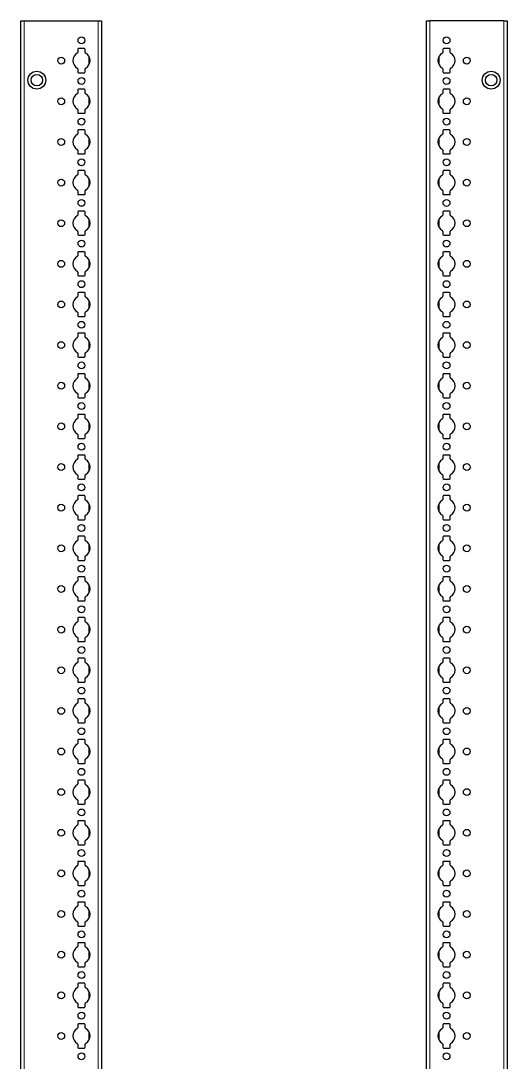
# Model space of a CAD drawing. Header units: millimetres. Extents: x -199 to 2637, y -2047 to 1507.
# Drawn here: x 2338 to 2637, y -193 to 447 of the extents above; entities that cross this region are included whole.
import ezdxf

# ---------------------------------------------------------------- set-up
doc = ezdxf.new("R2010")
doc.units = ezdxf.units.MM

msp = doc.modelspace()

# ---------------------------------------------------------------- linework, layer by layer
at = {"color": 7, "linetype": 'Continuous', "lineweight": 25}
for p, q in [((2337.65, -851.79), (2337.65, 447.21)), ((2337.65, 447.21), (2339.65, 447.21)), ((2339.65, 447.21), (2385.35, 447.21)), ((2385.35, 447.21), (2387.35, 447.21)), ((2387.35, 447.21), (2387.35, -851.79)), ((2587.35, -851.79), (2587.35, 447.21)), ((2587.35, 447.21), (2589.35, 447.21)), ((2635.05, 447.21), (2589.35, 447.21)), ((2635.05, 447.21), (2637.05, 447.21)), ((2637.05, 447.21), (2637.05, -851.79)), ((2372.7, 429.61), (2372.7, 427.73)), ((2376.8, 430.11), (2373.2, 430.11)), ((2377.3, 427.73), (2377.3, 429.61)), ((2597.4, 429.61), (2597.4, 427.73)), ((2601.5, 430.11), (2597.9, 430.11)), ((2602, 427.73), (2602, 429.61)), ((2372.7, 417.68), (2372.7, 415.81)), ((2377.3, 415.81), (2377.3, 417.68)), ((2597.4, 417.68), (2597.4, 415.81)), ((2602, 415.81), (2602, 417.68)), ((2373.2, 415.31), (2376.8, 415.31)), ((2597.9, 415.31), (2601.5, 415.31)), ((2372.7, 404.61), (2372.7, 402.73)), ((2376.8, 405.11), (2373.2, 405.11)), ((2377.3, 402.73), (2377.3, 404.61)), ((2597.4, 404.61), (2597.4, 402.73)), ((2601.5, 405.11), (2597.9, 405.11)), ((2602, 402.73), (2602, 404.61)), ((2372.7, 392.68), (2372.7, 390.81)), ((2377.3, 390.81), (2377.3, 392.68)), ((2597.4, 392.68), (2597.4, 390.81)), ((2602, 390.81), (2602, 392.68)), ((2373.2, 390.31), (2376.8, 390.31)), ((2597.9, 390.31), (2601.5, 390.31)), ((2372.7, 379.61), (2372.7, 377.73)), ((2376.8, 380.11), (2373.2, 380.11)), ((2377.3, 377.73), (2377.3, 379.61)), ((2597.4, 379.61), (2597.4, 377.73)), ((2601.5, 380.11), (2597.9, 380.11)), ((2602, 377.73), (2602, 379.61)), ((2372.7, 367.68), (2372.7, 365.81)), ((2373.2, 365.31), (2376.8, 365.31)), ((2377.3, 365.81), (2377.3, 367.68)), ((2597.4, 367.68), (2597.4, 365.81)), ((2597.9, 365.31), (2601.5, 365.31)), ((2602, 365.81), (2602, 367.68)), ((2372.7, 354.61), (2372.7, 352.73)), ((2376.8, 355.11), (2373.2, 355.11)), ((2377.3, 352.73), (2377.3, 354.61)), ((2597.4, 354.61), (2597.4, 352.73)), ((2601.5, 355.11), (2597.9, 355.11)), ((2602, 352.73), (2602, 354.61)), ((2372.7, 342.68), (2372.7, 340.81)), ((2373.2, 340.31), (2376.8, 340.31)), ((2377.3, 340.81), (2377.3, 342.68)), ((2597.4, 342.68), (2597.4, 340.81)), ((2597.9, 340.31), (2601.5, 340.31)), ((2602, 340.81), (2602, 342.68)), ((2372.7, 329.61), (2372.7, 327.73)), ((2376.8, 330.11), (2373.2, 330.11)), ((2377.3, 327.73), (2377.3, 329.61)), ((2597.4, 329.61), (2597.4, 327.73)), ((2601.5, 330.11), (2597.9, 330.11)), ((2602, 327.73), (2602, 329.61)), ((2372.7, 317.68), (2372.7, 315.81)), ((2373.2, 315.31), (2376.8, 315.31)), ((2377.3, 315.81), (2377.3, 317.68)), ((2597.4, 317.68), (2597.4, 315.81)), ((2597.9, 315.31), (2601.5, 315.31)), ((2602, 315.81), (2602, 317.68)), ((2372.7, 304.61), (2372.7, 302.73)), ((2376.8, 305.11), (2373.2, 305.11)), ((2377.3, 302.73), (2377.3, 304.61)), ((2597.4, 304.61), (2597.4, 302.73)), ((2601.5, 305.11), (2597.9, 305.11)), ((2602, 302.73), (2602, 304.61)), ((2372.7, 292.68), (2372.7, 290.81)), ((2373.2, 290.31), (2376.8, 290.31)), ((2377.3, 290.81), (2377.3, 292.68)), ((2597.4, 292.68), (2597.4, 290.81)), ((2597.9, 290.31), (2601.5, 290.31)), ((2602, 290.81), (2602, 292.68)), ((2372.7, 279.61), (2372.7, 277.73)), ((2376.8, 280.11), (2373.2, 280.11)), ((2377.3, 277.73), (2377.3, 279.61)), ((2597.4, 279.61), (2597.4, 277.73)), ((2601.5, 280.11), (2597.9, 280.11)), ((2602, 277.73), (2602, 279.61)), ((2372.7, 267.68), (2372.7, 265.81)), ((2373.2, 265.31), (2376.8, 265.31)), ((2377.3, 265.81), (2377.3, 267.68)), ((2597.4, 267.68), (2597.4, 265.81)), ((2597.9, 265.31), (2601.5, 265.31)), ((2602, 265.81), (2602, 267.68)), ((2372.7, 254.61), (2372.7, 252.73)), ((2376.8, 255.11), (2373.2, 255.11)), ((2377.3, 252.73), (2377.3, 254.61)), ((2597.4, 254.61), (2597.4, 252.73)), ((2601.5, 255.11), (2597.9, 255.11)), ((2602, 252.73), (2602, 254.61)), ((2372.7, 242.68), (2372.7, 240.81)), ((2373.2, 240.31), (2376.8, 240.31)), ((2377.3, 240.81), (2377.3, 242.68)), ((2597.4, 242.68), (2597.4, 240.81)), ((2597.9, 240.31), (2601.5, 240.31)), ((2602, 240.81), (2602, 242.68)), ((2372.7, 229.61), (2372.7, 227.73)), ((2376.8, 230.11), (2373.2, 230.11)), ((2377.3, 227.73), (2377.3, 229.61)), ((2597.4, 229.61), (2597.4, 227.73)), ((2601.5, 230.11), (2597.9, 230.11)), ((2602, 227.73), (2602, 229.61)), ((2372.7, 217.68), (2372.7, 215.81)), ((2373.2, 215.31), (2376.8, 215.31)), ((2377.3, 215.81), (2377.3, 217.68)), ((2597.4, 217.68), (2597.4, 215.81)), ((2597.9, 215.31), (2601.5, 215.31)), ((2602, 215.81), (2602, 217.68)), ((2376.8, 205.11), (2373.2, 205.11)), ((2601.5, 205.11), (2597.9, 205.11)), ((2372.7, 204.61), (2372.7, 202.73)), ((2377.3, 202.73), (2377.3, 204.61)), ((2597.4, 204.61), (2597.4, 202.73)), ((2602, 202.73), (2602, 204.61)), ((2372.7, 192.68), (2372.7, 190.81)), ((2377.3, 190.81), (2377.3, 192.68)), ((2597.4, 192.68), (2597.4, 190.81)), ((2602, 190.81), (2602, 192.68)), ((2373.2, 190.31), (2376.8, 190.31)), ((2597.9, 190.31), (2601.5, 190.31)), ((2372.7, 179.61), (2372.7, 177.73)), ((2376.8, 180.11), (2373.2, 180.11)), ((2377.3, 177.73), (2377.3, 179.61)), ((2597.4, 179.61), (2597.4, 177.73)), ((2601.5, 180.11), (2597.9, 180.11)), ((2602, 177.73), (2602, 179.61)), ((2372.7, 167.68), (2372.7, 165.81)), ((2377.3, 165.81), (2377.3, 167.68)), ((2597.4, 167.68), (2597.4, 165.81)), ((2602, 165.81), (2602, 167.68)), ((2373.2, 165.31), (2376.8, 165.31)), ((2597.9, 165.31), (2601.5, 165.31)), ((2372.7, 154.61), (2372.7, 152.73)), ((2376.8, 155.11), (2373.2, 155.11)), ((2377.3, 152.73), (2377.3, 154.61)), ((2597.4, 154.61), (2597.4, 152.73)), ((2601.5, 155.11), (2597.9, 155.11)), ((2602, 152.73), (2602, 154.61)), ((2372.7, 142.68), (2372.7, 140.81)), ((2377.3, 140.81), (2377.3, 142.68)), ((2597.4, 142.68), (2597.4, 140.81)), ((2602, 140.81), (2602, 142.68)), ((2373.2, 140.31), (2376.8, 140.31)), ((2597.9, 140.31), (2601.5, 140.31)), ((2372.7, 129.61), (2372.7, 127.73)), ((2376.8, 130.11), (2373.2, 130.11)), ((2377.3, 127.73), (2377.3, 129.61)), ((2597.4, 129.61), (2597.4, 127.73)), ((2601.5, 130.11), (2597.9, 130.11)), ((2602, 127.73), (2602, 129.61)), ((2372.7, 117.68), (2372.7, 115.81)), ((2377.3, 115.81), (2377.3, 117.68)), ((2597.4, 117.68), (2597.4, 115.81)), ((2602, 115.81), (2602, 117.68)), ((2373.2, 115.31), (2376.8, 115.31)), ((2597.9, 115.31), (2601.5, 115.31)), ((2372.7, 104.61), (2372.7, 102.73)), ((2376.8, 105.11), (2373.2, 105.11)), ((2377.3, 102.73), (2377.3, 104.61)), ((2597.4, 104.61), (2597.4, 102.73)), ((2601.5, 105.11), (2597.9, 105.11)), ((2602, 102.73), (2602, 104.61)), ((2372.7, 92.68), (2372.7, 90.81)), ((2373.2, 90.31), (2376.8, 90.31)), ((2377.3, 90.81), (2377.3, 92.68)), ((2597.4, 92.68), (2597.4, 90.81)), ((2597.9, 90.31), (2601.5, 90.31)), ((2602, 90.81), (2602, 92.68)), ((2372.7, 79.61), (2372.7, 77.73)), ((2376.8, 80.11), (2373.2, 80.11)), ((2377.3, 77.73), (2377.3, 79.61)), ((2597.4, 79.61), (2597.4, 77.73)), ((2601.5, 80.11), (2597.9, 80.11)), ((2602, 77.73), (2602, 79.61)), ((2372.7, 67.68), (2372.7, 65.81)), ((2373.2, 65.31), (2376.8, 65.31)), ((2377.3, 65.81), (2377.3, 67.68)), ((2597.4, 67.68), (2597.4, 65.81)), ((2597.9, 65.31), (2601.5, 65.31)), ((2602, 65.81), (2602, 67.68)), ((2372.7, 54.61), (2372.7, 52.73)), ((2376.8, 55.11), (2373.2, 55.11)), ((2377.3, 52.73), (2377.3, 54.61)), ((2597.4, 54.61), (2597.4, 52.73)), ((2601.5, 55.11), (2597.9, 55.11)), ((2602, 52.73), (2602, 54.61)), ((2372.7, 42.68), (2372.7, 40.81)), ((2373.2, 40.31), (2376.8, 40.31)), ((2377.3, 40.81), (2377.3, 42.68)), ((2597.4, 42.68), (2597.4, 40.81)), ((2597.9, 40.31), (2601.5, 40.31)), ((2602, 40.81), (2602, 42.68)), ((2372.7, 29.61), (2372.7, 27.73)), ((2376.8, 30.11), (2373.2, 30.11)), ((2377.3, 27.73), (2377.3, 29.61)), ((2597.4, 29.61), (2597.4, 27.73)), ((2601.5, 30.11), (2597.9, 30.11)), ((2602, 27.73), (2602, 29.61)), ((2372.7, 17.68), (2372.7, 15.81)), ((2373.2, 15.31), (2376.8, 15.31)), ((2377.3, 15.81), (2377.3, 17.68)), ((2597.4, 17.68), (2597.4, 15.81)), ((2597.9, 15.31), (2601.5, 15.31)), ((2602, 15.81), (2602, 17.68)), ((2372.7, 4.61), (2372.7, 2.73)), ((2376.8, 5.11), (2373.2, 5.11)), ((2377.3, 2.73), (2377.3, 4.61)), ((2597.4, 4.61), (2597.4, 2.73)), ((2601.5, 5.11), (2597.9, 5.11)), ((2602, 2.73), (2602, 4.61)), ((2372.7, -7.32), (2372.7, -9.19)), ((2373.2, -9.69), (2376.8, -9.69)), ((2377.3, -9.19), (2377.3, -7.32)), ((2597.4, -7.32), (2597.4, -9.19)), ((2597.9, -9.69), (2601.5, -9.69)), ((2602, -9.19), (2602, -7.32)), ((2372.7, -20.39), (2372.7, -22.27)), ((2376.8, -19.89), (2373.2, -19.89)), ((2377.3, -22.27), (2377.3, -20.39)), ((2597.4, -20.39), (2597.4, -22.27)), ((2601.5, -19.89), (2597.9, -19.89)), ((2602, -22.27), (2602, -20.39)), ((2372.7, -32.32), (2372.7, -34.19)), ((2373.2, -34.69), (2376.8, -34.69)), ((2377.3, -34.19), (2377.3, -32.32)), ((2597.4, -32.32), (2597.4, -34.19)), ((2597.9, -34.69), (2601.5, -34.69)), ((2602, -34.19), (2602, -32.32)), ((2372.7, -45.39), (2372.7, -47.27)), ((2376.8, -44.89), (2373.2, -44.89)), ((2377.3, -47.27), (2377.3, -45.39)), ((2597.4, -45.39), (2597.4, -47.27)), ((2601.5, -44.89), (2597.9, -44.89)), ((2602, -47.27), (2602, -45.39)), ((2372.7, -57.32), (2372.7, -59.19)), ((2377.3, -59.19), (2377.3, -57.32)), ((2597.4, -57.32), (2597.4, -59.19)), ((2602, -59.19), (2602, -57.32)), ((2373.2, -59.69), (2376.8, -59.69)), ((2597.9, -59.69), (2601.5, -59.69)), ((2372.7, -70.39), (2372.7, -72.27)), ((2376.8, -69.89), (2373.2, -69.89)), ((2377.3, -72.27), (2377.3, -70.39)), ((2597.4, -70.39), (2597.4, -72.27)), ((2601.5, -69.89), (2597.9, -69.89)), ((2602, -72.27), (2602, -70.39)), ((2372.7, -82.32), (2372.7, -84.19)), ((2377.3, -84.19), (2377.3, -82.32)), ((2597.4, -82.32), (2597.4, -84.19)), ((2602, -84.19), (2602, -82.32)), ((2373.2, -84.69), (2376.8, -84.69)), ((2597.9, -84.69), (2601.5, -84.69)), ((2372.7, -95.39), (2372.7, -97.27)), ((2376.8, -94.89), (2373.2, -94.89)), ((2377.3, -97.27), (2377.3, -95.39)), ((2597.4, -95.39), (2597.4, -97.27)), ((2601.5, -94.89), (2597.9, -94.89)), ((2602, -97.27), (2602, -95.39)), ((2372.7, -107.32), (2372.7, -109.19)), ((2377.3, -109.19), (2377.3, -107.32)), ((2597.4, -107.32), (2597.4, -109.19)), ((2602, -109.19), (2602, -107.32)), ((2373.2, -109.69), (2376.8, -109.69)), ((2597.9, -109.69), (2601.5, -109.69)), ((2372.7, -120.39), (2372.7, -122.27)), ((2376.8, -119.89), (2373.2, -119.89)), ((2377.3, -122.27), (2377.3, -120.39)), ((2597.4, -120.39), (2597.4, -122.27)), ((2601.5, -119.89), (2597.9, -119.89)), ((2602, -122.27), (2602, -120.39)), ((2372.7, -132.32), (2372.7, -134.19)), ((2377.3, -134.19), (2377.3, -132.32)), ((2597.4, -132.32), (2597.4, -134.19)), ((2602, -134.19), (2602, -132.32)), ((2373.2, -134.69), (2376.8, -134.69)), ((2597.9, -134.69), (2601.5, -134.69)), ((2372.7, -145.39), (2372.7, -147.27)), ((2376.8, -144.89), (2373.2, -144.89)), ((2377.3, -147.27), (2377.3, -145.39)), ((2597.4, -145.39), (2597.4, -147.27)), ((2601.5, -144.89), (2597.9, -144.89)), ((2602, -147.27), (2602, -145.39)), ((2372.7, -157.32), (2372.7, -159.19)), ((2373.2, -159.69), (2376.8, -159.69)), ((2377.3, -159.19), (2377.3, -157.32)), ((2597.4, -157.32), (2597.4, -159.19)), ((2597.9, -159.69), (2601.5, -159.69)), ((2602, -159.19), (2602, -157.32)), ((2372.7, -170.39), (2372.7, -172.27)), ((2376.8, -169.89), (2373.2, -169.89)), ((2377.3, -172.27), (2377.3, -170.39)), ((2597.4, -170.39), (2597.4, -172.27)), ((2601.5, -169.89), (2597.9, -169.89)), ((2602, -172.27), (2602, -170.39)), ((2372.7, -182.32), (2372.7, -184.19)), ((2373.2, -184.69), (2376.8, -184.69)), ((2377.3, -184.19), (2377.3, -182.32)), ((2597.4, -182.32), (2597.4, -184.19)), ((2597.9, -184.69), (2601.5, -184.69)), ((2602, -184.19), (2602, -182.32))]:
    msp.add_line(p, q, dxfattribs=at)
at = {"color": 8, "linetype": 'Continuous', "lineweight": 18}
for p, q in [((2339.65, 447.21), (2339.65, -851.79)), ((2385.35, -851.79), (2385.35, 447.21)), ((2589.35, 447.21), (2589.35, -851.79)), ((2635.05, -851.79), (2635.05, 447.21)), ((2379.5, 420), (2379.5, 425.41)), ((2595.2, 425.41), (2595.2, 420)), ((2379.5, 395), (2379.5, 400.41)), ((2595.2, 400.41), (2595.2, 395)), ((2379.5, 370), (2379.5, 375.41)), ((2595.2, 375.41), (2595.2, 370)), ((2379.5, 345), (2379.5, 350.41)), ((2595.2, 350.41), (2595.2, 345)), ((2379.5, 320), (2379.5, 325.41)), ((2595.2, 325.41), (2595.2, 320)), ((2379.5, 295), (2379.5, 300.41)), ((2595.2, 300.41), (2595.2, 295)), ((2379.5, 270), (2379.5, 275.41)), ((2595.2, 275.41), (2595.2, 270)), ((2379.5, 245), (2379.5, 250.41)), ((2595.2, 250.41), (2595.2, 245)), ((2379.5, 220), (2379.5, 225.41)), ((2595.2, 225.41), (2595.2, 220)), ((2379.5, 195), (2379.5, 200.41)), ((2595.2, 200.41), (2595.2, 195)), ((2379.5, 170), (2379.5, 175.41)), ((2595.2, 175.41), (2595.2, 170)), ((2379.5, 145), (2379.5, 150.41)), ((2595.2, 150.41), (2595.2, 145)), ((2379.5, 120), (2379.5, 125.41)), ((2595.2, 125.41), (2595.2, 120)), ((2379.5, 95), (2379.5, 100.41)), ((2595.2, 100.41), (2595.2, 95)), ((2379.5, 70), (2379.5, 75.41)), ((2595.2, 75.41), (2595.2, 70)), ((2379.5, 45), (2379.5, 50.41)), ((2595.2, 50.41), (2595.2, 45)), ((2379.5, 20), (2379.5, 25.41)), ((2595.2, 25.41), (2595.2, 20)), ((2379.5, -5), (2379.5, 0.41)), ((2595.2, 0.41), (2595.2, -5)), ((2379.5, -30), (2379.5, -24.59)), ((2595.2, -24.59), (2595.2, -30)), ((2379.5, -55), (2379.5, -49.59)), ((2595.2, -49.59), (2595.2, -55)), ((2379.5, -80), (2379.5, -74.59)), ((2595.2, -74.59), (2595.2, -80)), ((2379.5, -105), (2379.5, -99.59)), ((2595.2, -99.59), (2595.2, -105)), ((2379.5, -130), (2379.5, -124.59)), ((2595.2, -124.59), (2595.2, -130)), ((2379.5, -155), (2379.5, -149.59)), ((2595.2, -149.59), (2595.2, -155)), ((2379.5, -180), (2379.5, -174.59)), ((2595.2, -174.59), (2595.2, -180))]:
    msp.add_line(p, q, dxfattribs=at)
at = {"color": 7, "linetype": 'Continuous', "lineweight": 25}
for centre, radius in [((2375, 435.21), 2.12), ((2599.7, 435.21), 2.12), ((2362.5, 422.71), 2.12), ((2612.2, 422.71), 2.12), ((2347.5, 410.71), 5.5), ((2347.5, 410.71), 3.5), ((2375, 410.21), 2.12), ((2599.7, 410.21), 2.12), ((2627.2, 410.71), 5.5), ((2627.2, 410.71), 3.5), ((2362.5, 397.71), 2.12), ((2612.2, 397.71), 2.12), ((2375, 385.21), 2.12), ((2599.7, 385.21), 2.12), ((2362.5, 372.71), 2.12), ((2612.2, 372.71), 2.12), ((2375, 360.21), 2.12), ((2599.7, 360.21), 2.12), ((2362.5, 347.71), 2.12), ((2612.2, 347.71), 2.12), ((2375, 335.21), 2.12), ((2599.7, 335.21), 2.13), ((2362.5, 322.71), 2.12), ((2612.2, 322.71), 2.12), ((2375, 310.21), 2.12), ((2599.7, 310.21), 2.12), ((2362.5, 297.71), 2.12), ((2612.2, 297.71), 2.12), ((2375, 285.21), 2.12), ((2599.7, 285.21), 2.12), ((2362.5, 272.71), 2.12), ((2612.2, 272.71), 2.12), ((2375, 260.21), 2.12), ((2599.7, 260.21), 2.13), ((2362.5, 247.71), 2.12), ((2612.2, 247.71), 2.12), ((2375, 235.21), 2.12), ((2599.7, 235.21), 2.13), ((2362.5, 222.71), 2.12), ((2612.2, 222.71), 2.12), ((2375, 210.21), 2.12), ((2599.7, 210.21), 2.13), ((2362.5, 197.71), 2.12), ((2612.2, 197.71), 2.12), ((2375, 185.21), 2.12), ((2599.7, 185.21), 2.12), ((2362.5, 172.71), 2.12), ((2612.2, 172.71), 2.12), ((2375, 160.21), 2.12), ((2599.7, 160.21), 2.12), ((2362.5, 147.71), 2.12), ((2612.2, 147.71), 2.12), ((2375, 135.21), 2.12), ((2599.7, 135.21), 2.12), ((2362.5, 122.71), 2.12), ((2612.2, 122.71), 2.12), ((2375, 110.21), 2.12), ((2599.7, 110.21), 2.12), ((2362.5, 97.71), 2.12), ((2612.2, 97.71), 2.12), ((2375, 85.21), 2.12), ((2599.7, 85.21), 2.12), ((2362.5, 72.71), 2.12), ((2612.2, 72.71), 2.12), ((2375, 60.21), 2.12), ((2599.7, 60.21), 2.12), ((2362.5, 47.71), 2.12), ((2612.2, 47.71), 2.12), ((2375, 35.21), 2.12), ((2599.7, 35.21), 2.12), ((2362.5, 22.71), 2.12), ((2612.2, 22.71), 2.12), ((2375, 10.21), 2.12), ((2599.7, 10.21), 2.12), ((2362.5, -2.29), 2.12), ((2612.2, -2.29), 2.12), ((2375, -14.79), 2.12), ((2599.7, -14.79), 2.12), ((2362.5, -27.29), 2.12), ((2612.2, -27.29), 2.12), ((2375, -39.79), 2.12), ((2599.7, -39.79), 2.12), ((2362.5, -52.29), 2.12), ((2612.2, -52.29), 2.12), ((2375, -64.79), 2.12), ((2599.7, -64.79), 2.12), ((2362.5, -77.29), 2.12), ((2612.2, -77.29), 2.12), ((2375, -89.79), 2.12), ((2599.7, -89.79), 2.12), ((2362.5, -102.29), 2.12), ((2612.2, -102.29), 2.12), ((2375, -114.79), 2.12), ((2599.7, -114.79), 2.12), ((2362.5, -127.29), 2.12), ((2612.2, -127.29), 2.12), ((2375, -139.79), 2.12), ((2599.7, -139.79), 2.12), ((2362.5, -152.29), 2.12), ((2612.2, -152.29), 2.12), ((2375, -164.79), 2.12), ((2599.7, -164.79), 2.12), ((2362.5, -177.29), 2.12), ((2612.2, -177.29), 2.12), ((2375, -189.79), 2.12), ((2599.7, -189.79), 2.12)]:
    msp.add_circle(centre, radius, dxfattribs=at)
for centre, radius, start, end in [((2373.2, 429.61), 0.5, 90, 180), ((2376.8, 429.61), 0.5, 0, 90), ((2597.9, 429.61), 0.5, 90, 180), ((2601.5, 429.61), 0.5, 360, 90), ((2375, 422.71), 5.25, 119.14074, 240.85926), ((2372.2, 427.73), 0.5, 299.14074, 0), ((2377.8, 427.73), 0.5, 180, 240.85926), ((2375, 422.71), 5.25, 299.14074, 60.85926), ((2599.7, 422.71), 5.25, 119.14074, 240.85926), ((2596.9, 427.73), 0.5, 299.14074, 0), ((2602.5, 427.73), 0.5, 180, 240.85926), ((2599.7, 422.71), 5.25, 299.14074, 60.85926), ((2372.2, 417.68), 0.5, 0, 60.85926), ((2377.8, 417.68), 0.5, 119.14074, 180), ((2596.9, 417.68), 0.5, 0, 60.85926), ((2602.5, 417.68), 0.5, 119.14074, 180), ((2373.2, 415.81), 0.5, 180, 270), ((2376.8, 415.81), 0.5, 270, 0), ((2597.9, 415.81), 0.5, 180, 270), ((2601.5, 415.81), 0.5, 270, 0), ((2373.2, 404.61), 0.5, 90, 180), ((2376.8, 404.61), 0.5, 0, 90), ((2597.9, 404.61), 0.5, 90, 180), ((2601.5, 404.61), 0.5, 0, 90), ((2375, 397.71), 5.25, 119.14074, 240.85926), ((2372.2, 402.73), 0.5, 299.14074, 0), ((2377.8, 402.73), 0.5, 180, 240.85926), ((2375, 397.71), 5.25, 299.14074, 60.85926), ((2599.7, 397.71), 5.25, 119.14074, 240.85926), ((2596.9, 402.73), 0.5, 299.14074, 0), ((2602.5, 402.73), 0.5, 180, 240.85926), ((2599.7, 397.71), 5.25, 299.14074, 60.85926), ((2372.2, 392.68), 0.5, 0, 60.85926), ((2373.2, 390.81), 0.5, 180, 270), ((2376.8, 390.81), 0.5, 270, 0), ((2377.8, 392.68), 0.5, 119.14074, 180), ((2596.9, 392.68), 0.5, 0, 60.85926), ((2597.9, 390.81), 0.5, 180, 270), ((2601.5, 390.81), 0.5, 270, 0), ((2602.5, 392.68), 0.5, 119.14074, 180), ((2373.2, 379.61), 0.5, 90, 180), ((2376.8, 379.61), 0.5, 0, 90), ((2597.9, 379.61), 0.5, 90, 180), ((2601.5, 379.61), 0.5, 0, 90), ((2375, 372.71), 5.25, 119.14074, 240.85926), ((2372.2, 377.73), 0.5, 299.14074, 0), ((2377.8, 377.73), 0.5, 180, 240.85926), ((2375, 372.71), 5.25, 299.14074, 60.85926), ((2599.7, 372.71), 5.25, 119.14074, 240.85926), ((2596.9, 377.73), 0.5, 299.14074, 0), ((2602.5, 377.73), 0.5, 180, 240.85926), ((2599.7, 372.71), 5.25, 299.14074, 60.85926), ((2372.2, 367.68), 0.5, 0, 60.85926), ((2373.2, 365.81), 0.5, 180, 270), ((2376.8, 365.81), 0.5, 270, 0), ((2377.8, 367.68), 0.5, 119.14074, 180), ((2596.9, 367.68), 0.5, 0, 60.85926), ((2597.9, 365.81), 0.5, 180, 270), ((2601.5, 365.81), 0.5, 270, 0), ((2602.5, 367.68), 0.5, 119.14074, 180), ((2372.2, 352.73), 0.5, 299.14074, 0), ((2373.2, 354.61), 0.5, 90, 180), ((2376.8, 354.61), 0.5, 0, 90), ((2377.8, 352.73), 0.5, 180, 240.85926), ((2596.9, 352.73), 0.5, 299.14074, 0), ((2597.9, 354.61), 0.5, 90, 180), ((2601.5, 354.61), 0.5, 0, 90), ((2602.5, 352.73), 0.5, 180, 240.85926), ((2375, 347.71), 5.25, 119.14074, 240.85926), ((2375, 347.71), 5.25, 299.14074, 60.85926), ((2599.7, 347.71), 5.25, 119.14074, 240.85926), ((2599.7, 347.71), 5.25, 299.14074, 60.85926), ((2372.2, 342.68), 0.5, 0, 60.85926), ((2373.2, 340.81), 0.5, 180, 270), ((2376.8, 340.81), 0.5, 270, 0), ((2377.8, 342.68), 0.5, 119.14074, 180), ((2596.9, 342.68), 0.5, 0, 60.85926), ((2597.9, 340.81), 0.5, 180, 270), ((2601.5, 340.81), 0.5, 270, 0), ((2602.5, 342.68), 0.5, 119.14074, 180), ((2375, 322.71), 5.25, 119.14074, 240.85926), ((2372.2, 327.73), 0.5, 299.14074, 0), ((2373.2, 329.61), 0.5, 90, 180), ((2376.8, 329.61), 0.5, 0, 90), ((2377.8, 327.73), 0.5, 180, 240.85926), ((2375, 322.71), 5.25, 299.14074, 60.85926), ((2599.7, 322.71), 5.25, 119.14074, 240.85926), ((2596.9, 327.73), 0.5, 299.14074, 0), ((2597.9, 329.61), 0.5, 90, 180), ((2601.5, 329.61), 0.5, 0, 90), ((2602.5, 327.73), 0.5, 180, 240.85926), ((2599.7, 322.71), 5.25, 299.14074, 60.85926), ((2372.2, 317.68), 0.5, 0, 60.85926), ((2373.2, 315.81), 0.5, 180, 270), ((2376.8, 315.81), 0.5, 270, 0), ((2377.8, 317.68), 0.5, 119.14074, 180), ((2596.9, 317.68), 0.5, 0, 60.85926), ((2597.9, 315.81), 0.5, 180, 270), ((2601.5, 315.81), 0.5, 270, 0), ((2602.5, 317.68), 0.5, 119.14074, 180), ((2375, 297.71), 5.25, 119.14074, 240.85926), ((2372.2, 302.73), 0.5, 299.14074, 0), ((2373.2, 304.61), 0.5, 90, 180), ((2376.8, 304.61), 0.5, 0, 90), ((2377.8, 302.73), 0.5, 180, 240.85926), ((2375, 297.71), 5.25, 299.14074, 60.85926), ((2599.7, 297.71), 5.25, 119.14074, 240.85926), ((2596.9, 302.73), 0.5, 299.14074, 0), ((2597.9, 304.61), 0.5, 90, 180), ((2601.5, 304.61), 0.5, 0, 90), ((2602.5, 302.73), 0.5, 180, 240.85926), ((2599.7, 297.71), 5.25, 299.14074, 60.85926), ((2372.2, 292.68), 0.5, 0, 60.85926), ((2373.2, 290.81), 0.5, 180, 270), ((2376.8, 290.81), 0.5, 270, 0), ((2377.8, 292.68), 0.5, 119.14074, 180), ((2596.9, 292.68), 0.5, 0, 60.85926), ((2597.9, 290.81), 0.5, 180, 270), ((2601.5, 290.81), 0.5, 270, 0), ((2602.5, 292.68), 0.5, 119.14074, 180), ((2375, 272.71), 5.25, 119.14074, 240.85926), ((2372.2, 277.73), 0.5, 299.14074, 0), ((2373.2, 279.61), 0.5, 90, 180), ((2376.8, 279.61), 0.5, 0, 90), ((2377.8, 277.73), 0.5, 180, 240.85926), ((2375, 272.71), 5.25, 299.14074, 60.85926), ((2599.7, 272.71), 5.25, 119.14074, 240.85926), ((2596.9, 277.73), 0.5, 299.14074, 0), ((2597.9, 279.61), 0.5, 90, 180), ((2601.5, 279.61), 0.5, 0, 90), ((2602.5, 277.73), 0.5, 180, 240.85926), ((2599.7, 272.71), 5.25, 299.14074, 60.85926), ((2372.2, 267.68), 0.5, 0, 60.85926), ((2373.2, 265.81), 0.5, 180, 270), ((2376.8, 265.81), 0.5, 270, 0), ((2377.8, 267.68), 0.5, 119.14074, 180), ((2596.9, 267.68), 0.5, 0, 60.85926), ((2597.9, 265.81), 0.5, 180, 270), ((2601.5, 265.81), 0.5, 270, 0), ((2602.5, 267.68), 0.5, 119.14074, 180), ((2375, 247.71), 5.25, 119.14074, 240.85926), ((2372.2, 252.73), 0.5, 299.14074, 0), ((2373.2, 254.61), 0.5, 90, 180), ((2376.8, 254.61), 0.5, 0, 90), ((2377.8, 252.73), 0.5, 180, 240.85926), ((2375, 247.71), 5.25, 299.14074, 60.85926), ((2599.7, 247.71), 5.25, 119.14074, 240.85926), ((2596.9, 252.73), 0.5, 299.14074, 0), ((2597.9, 254.61), 0.5, 90, 180), ((2601.5, 254.61), 0.5, 0, 90), ((2602.5, 252.73), 0.5, 180, 240.85926), ((2599.7, 247.71), 5.25, 299.14074, 60.85926), ((2372.2, 242.68), 0.5, 0, 60.85926), ((2373.2, 240.81), 0.5, 180, 270), ((2376.8, 240.81), 0.5, 270, 0), ((2377.8, 242.68), 0.5, 119.14074, 180), ((2596.9, 242.68), 0.5, 0, 60.85926), ((2597.9, 240.81), 0.5, 180, 270), ((2601.5, 240.81), 0.5, 270, 0), ((2602.5, 242.68), 0.5, 119.14074, 180), ((2375, 222.71), 5.25, 119.14074, 240.85926), ((2372.2, 227.73), 0.5, 299.14074, 0), ((2373.2, 229.61), 0.5, 90, 180), ((2376.8, 229.61), 0.5, 0, 90), ((2377.8, 227.73), 0.5, 180, 240.85926), ((2375, 222.71), 5.25, 299.14074, 60.85926), ((2599.7, 222.71), 5.25, 119.14074, 240.85926), ((2596.9, 227.73), 0.5, 299.14074, 0), ((2597.9, 229.61), 0.5, 90, 180), ((2601.5, 229.61), 0.5, 0, 90), ((2602.5, 227.73), 0.5, 180, 240.85926), ((2599.7, 222.71), 5.25, 299.14074, 60.85926), ((2372.2, 217.68), 0.5, 0, 60.85926), ((2377.8, 217.68), 0.5, 119.14074, 180), ((2596.9, 217.68), 0.5, 0, 60.85926), ((2602.5, 217.68), 0.5, 119.14074, 180), ((2373.2, 215.81), 0.5, 180, 270), ((2376.8, 215.81), 0.5, 270, 0), ((2597.9, 215.81), 0.5, 180, 270), ((2601.5, 215.81), 0.5, 270, 0), ((2373.2, 204.61), 0.5, 90, 180), ((2376.8, 204.61), 0.5, 0, 90), ((2597.9, 204.61), 0.5, 90, 180), ((2601.5, 204.61), 0.5, 0, 90), ((2375, 197.71), 5.25, 119.14074, 240.85926), ((2372.2, 202.73), 0.5, 299.14074, 0), ((2377.8, 202.73), 0.5, 180, 240.85926), ((2375, 197.71), 5.25, 299.14074, 60.85926), ((2599.7, 197.71), 5.25, 119.14074, 240.85926), ((2596.9, 202.73), 0.5, 299.14074, 0), ((2602.5, 202.73), 0.5, 180, 240.85926), ((2599.7, 197.71), 5.25, 299.14074, 60.85926), ((2372.2, 192.68), 0.5, 0, 60.85926), ((2377.8, 192.68), 0.5, 119.14074, 180), ((2596.9, 192.68), 0.5, 0, 60.85926), ((2602.5, 192.68), 0.5, 119.14074, 180), ((2373.2, 190.81), 0.5, 180, 270), ((2376.8, 190.81), 0.5, 270, 0), ((2597.9, 190.81), 0.5, 180, 270), ((2601.5, 190.81), 0.5, 270, 0), ((2373.2, 179.61), 0.5, 90, 180), ((2376.8, 179.61), 0.5, 360, 90), ((2597.9, 179.61), 0.5, 90, 180), ((2601.5, 179.61), 0.5, 0, 90), ((2375, 172.71), 5.25, 119.14074, 240.85926), ((2372.2, 177.73), 0.5, 299.14074, 0), ((2377.8, 177.73), 0.5, 180, 240.85926), ((2375, 172.71), 5.25, 299.14074, 60.85926), ((2599.7, 172.71), 5.25, 119.14074, 240.85926), ((2596.9, 177.73), 0.5, 299.14074, 0), ((2602.5, 177.73), 0.5, 180, 240.85926), ((2599.7, 172.71), 5.25, 299.14074, 60.85926), ((2372.2, 167.68), 0.5, 0, 60.85926), ((2377.8, 167.68), 0.5, 119.14074, 180), ((2596.9, 167.68), 0.5, 0, 60.85926), ((2602.5, 167.68), 0.5, 119.14074, 180), ((2373.2, 165.81), 0.5, 180, 270), ((2376.8, 165.81), 0.5, 270, 0), ((2597.9, 165.81), 0.5, 180, 270), ((2601.5, 165.81), 0.5, 270, 0), ((2373.2, 154.61), 0.5, 90, 180), ((2376.8, 154.61), 0.5, 360, 90), ((2597.9, 154.61), 0.5, 90, 180), ((2601.5, 154.61), 0.5, 0, 90), ((2375, 147.71), 5.25, 119.14074, 240.85926), ((2372.2, 152.73), 0.5, 299.14074, 0), ((2377.8, 152.73), 0.5, 180, 240.85926), ((2375, 147.71), 5.25, 299.14074, 60.85926), ((2599.7, 147.71), 5.25, 119.14074, 240.85926), ((2596.9, 152.73), 0.5, 299.14074, 0), ((2602.5, 152.73), 0.5, 180, 240.85926), ((2599.7, 147.71), 5.25, 299.14074, 60.85926), ((2372.2, 142.68), 0.5, 0, 60.85926), ((2377.8, 142.68), 0.5, 119.14074, 180), ((2596.9, 142.68), 0.5, 0, 60.85926), ((2602.5, 142.68), 0.5, 119.14074, 180), ((2373.2, 140.81), 0.5, 180, 270), ((2376.8, 140.81), 0.5, 270, 0), ((2597.9, 140.81), 0.5, 180, 270), ((2601.5, 140.81), 0.5, 270, 0), ((2373.2, 129.61), 0.5, 90, 180), ((2376.8, 129.61), 0.5, 0, 90), ((2597.9, 129.61), 0.5, 90, 180), ((2601.5, 129.61), 0.5, 0, 90), ((2375, 122.71), 5.25, 119.14074, 240.85926), ((2372.2, 127.73), 0.5, 299.14074, 0), ((2377.8, 127.73), 0.5, 180, 240.85926), ((2375, 122.71), 5.25, 299.14074, 60.85926), ((2599.7, 122.71), 5.25, 119.14074, 240.85926), ((2596.9, 127.73), 0.5, 299.14074, 0), ((2602.5, 127.73), 0.5, 180, 240.85926), ((2599.7, 122.71), 5.25, 299.14074, 60.85926), ((2372.2, 117.68), 0.5, 0, 60.85926), ((2373.2, 115.81), 0.5, 180, 270), ((2376.8, 115.81), 0.5, 270, 0), ((2377.8, 117.68), 0.5, 119.14074, 180), ((2596.9, 117.68), 0.5, 0, 60.85926), ((2597.9, 115.81), 0.5, 180, 270), ((2601.5, 115.81), 0.5, 270, 0), ((2602.5, 117.68), 0.5, 119.14074, 180), ((2372.2, 102.73), 0.5, 299.14074, 0), ((2373.2, 104.61), 0.5, 90, 180), ((2376.8, 104.61), 0.5, 0, 90), ((2377.8, 102.73), 0.5, 180, 240.85926), ((2596.9, 102.73), 0.5, 299.14074, 0), ((2597.9, 104.61), 0.5, 90, 180), ((2601.5, 104.61), 0.5, 0, 90), ((2602.5, 102.73), 0.5, 180, 240.85926), ((2375, 97.71), 5.25, 119.14074, 240.85926), ((2375, 97.71), 5.25, 299.14074, 60.85926), ((2599.7, 97.71), 5.25, 119.14074, 240.85926), ((2599.7, 97.71), 5.25, 299.14074, 60.85926), ((2372.2, 92.68), 0.5, 0, 60.85926), ((2373.2, 90.81), 0.5, 180, 270), ((2376.8, 90.81), 0.5, 270, 0), ((2377.8, 92.68), 0.5, 119.14074, 180), ((2596.9, 92.68), 0.5, 0, 60.85926), ((2597.9, 90.81), 0.5, 180, 270), ((2601.5, 90.81), 0.5, 270, 0), ((2602.5, 92.68), 0.5, 119.14074, 180), ((2375, 72.71), 5.25, 119.14074, 240.85926), ((2372.2, 77.73), 0.5, 299.14074, 0), ((2373.2, 79.61), 0.5, 90, 180), ((2376.8, 79.61), 0.5, 0, 90), ((2377.8, 77.73), 0.5, 180, 240.85926), ((2375, 72.71), 5.25, 299.14074, 60.85926), ((2599.7, 72.71), 5.25, 119.14074, 240.85926), ((2596.9, 77.73), 0.5, 299.14074, 0), ((2597.9, 79.61), 0.5, 90, 180), ((2601.5, 79.61), 0.5, 0, 90), ((2602.5, 77.73), 0.5, 180, 240.85926), ((2599.7, 72.71), 5.25, 299.14074, 60.85926), ((2372.2, 67.68), 0.5, 0, 60.85926), ((2373.2, 65.81), 0.5, 180, 270), ((2376.8, 65.81), 0.5, 270, 0), ((2377.8, 67.68), 0.5, 119.14074, 180), ((2596.9, 67.68), 0.5, 0, 60.85926), ((2597.9, 65.81), 0.5, 180, 270), ((2601.5, 65.81), 0.5, 270, 0), ((2602.5, 67.68), 0.5, 119.14074, 180), ((2375, 47.71), 5.25, 119.14074, 240.85926), ((2372.2, 52.73), 0.5, 299.14074, 0), ((2373.2, 54.61), 0.5, 90, 180), ((2376.8, 54.61), 0.5, 0, 90), ((2377.8, 52.73), 0.5, 180, 240.85926), ((2375, 47.71), 5.25, 299.14074, 60.85926), ((2599.7, 47.71), 5.25, 119.14074, 240.85926), ((2596.9, 52.73), 0.5, 299.14074, 0), ((2597.9, 54.61), 0.5, 90, 180), ((2601.5, 54.61), 0.5, 0, 90), ((2602.5, 52.73), 0.5, 180, 240.85926), ((2599.7, 47.71), 5.25, 299.14074, 60.85926), ((2372.2, 42.68), 0.5, 0, 60.85926), ((2373.2, 40.81), 0.5, 180, 270), ((2376.8, 40.81), 0.5, 270, 0), ((2377.8, 42.68), 0.5, 119.14074, 180), ((2596.9, 42.68), 0.5, 0, 60.85926), ((2597.9, 40.81), 0.5, 180, 270), ((2601.5, 40.81), 0.5, 270, 0), ((2602.5, 42.68), 0.5, 119.14074, 180), ((2375, 22.71), 5.25, 119.14074, 240.85926), ((2372.2, 27.73), 0.5, 299.14074, 0), ((2373.2, 29.61), 0.5, 90, 180), ((2376.8, 29.61), 0.5, 0, 90), ((2377.8, 27.73), 0.5, 180, 240.85926), ((2375, 22.71), 5.25, 299.14074, 60.85926), ((2599.7, 22.71), 5.25, 119.14074, 240.85926), ((2596.9, 27.73), 0.5, 299.14074, 0), ((2597.9, 29.61), 0.5, 90, 180), ((2601.5, 29.61), 0.5, 0, 90), ((2602.5, 27.73), 0.5, 180, 240.85926), ((2599.7, 22.71), 5.25, 299.14074, 60.85926), ((2372.2, 17.68), 0.5, 0, 60.85926), ((2373.2, 15.81), 0.5, 180, 270), ((2376.8, 15.81), 0.5, 270, 0), ((2377.8, 17.68), 0.5, 119.14074, 180), ((2596.9, 17.68), 0.5, 0, 60.85926), ((2597.9, 15.81), 0.5, 180, 270), ((2601.5, 15.81), 0.5, 270, 0), ((2602.5, 17.68), 0.5, 119.14074, 180), ((2375, -2.29), 5.25, 119.14074, 240.85926), ((2372.2, 2.73), 0.5, 299.14074, 0), ((2373.2, 4.61), 0.5, 90, 180), ((2376.8, 4.61), 0.5, 0, 90), ((2377.8, 2.73), 0.5, 180, 240.85926), ((2375, -2.29), 5.25, 299.14074, 60.85926), ((2599.7, -2.29), 5.25, 119.14074, 240.85926), ((2596.9, 2.73), 0.5, 299.14074, 0), ((2597.9, 4.61), 0.5, 90, 180), ((2601.5, 4.61), 0.5, 0, 90), ((2602.5, 2.73), 0.5, 180, 240.85926), ((2599.7, -2.29), 5.25, 299.14074, 60.85926), ((2372.2, -7.32), 0.5, 0, 60.85926), ((2373.2, -9.19), 0.5, 180, 270), ((2376.8, -9.19), 0.5, 270, 0), ((2377.8, -7.32), 0.5, 119.14074, 180), ((2596.9, -7.32), 0.5, 0, 60.85926), ((2597.9, -9.19), 0.5, 180, 270), ((2601.5, -9.19), 0.5, 270, 0), ((2602.5, -7.32), 0.5, 119.14074, 180), ((2375, -27.29), 5.25, 119.14074, 240.85926), ((2372.2, -22.27), 0.5, 299.14074, 0), ((2373.2, -20.39), 0.5, 90, 180), ((2376.8, -20.39), 0.5, 0, 90), ((2377.8, -22.27), 0.5, 180, 240.85926), ((2375, -27.29), 5.25, 299.14074, 60.85926), ((2599.7, -27.29), 5.25, 119.14074, 240.85926), ((2596.9, -22.27), 0.5, 299.14074, 0), ((2597.9, -20.39), 0.5, 90, 180), ((2601.5, -20.39), 0.5, 0, 90), ((2602.5, -22.27), 0.5, 180, 240.85926), ((2599.7, -27.29), 5.25, 299.14074, 60.85926), ((2372.2, -32.32), 0.5, 0, 60.85926), ((2377.8, -32.32), 0.5, 119.14074, 180), ((2596.9, -32.32), 0.5, 0, 60.85926), ((2602.5, -32.32), 0.5, 119.14074, 180), ((2373.2, -34.19), 0.5, 180, 270), ((2376.8, -34.19), 0.5, 270, 0), ((2597.9, -34.19), 0.5, 180, 270), ((2601.5, -34.19), 0.5, 270, 0), ((2375, -52.29), 5.25, 119.14074, 240.85926), ((2372.2, -47.27), 0.5, 299.14074, 0), ((2373.2, -45.39), 0.5, 90, 180), ((2376.8, -45.39), 0.5, 0, 90), ((2377.8, -47.27), 0.5, 180, 240.85926), ((2375, -52.29), 5.25, 299.14074, 60.85926), ((2599.7, -52.29), 5.25, 119.14074, 240.85926), ((2596.9, -47.27), 0.5, 299.14074, 0), ((2597.9, -45.39), 0.5, 90, 180), ((2601.5, -45.39), 0.5, 0, 90), ((2602.5, -47.27), 0.5, 180, 240.85926), ((2599.7, -52.29), 5.25, 299.14074, 60.85926), ((2372.2, -57.32), 0.5, 0, 60.85926), ((2377.8, -57.32), 0.5, 119.14074, 180), ((2596.9, -57.32), 0.5, 0, 60.85926), ((2602.5, -57.32), 0.5, 119.14074, 180), ((2373.2, -59.19), 0.5, 180, 270), ((2376.8, -59.19), 0.5, 270, 0), ((2597.9, -59.19), 0.5, 180, 270), ((2601.5, -59.19), 0.5, 270, 0), ((2373.2, -70.39), 0.5, 90, 180), ((2376.8, -70.39), 0.5, 0, 90), ((2597.9, -70.39), 0.5, 90, 180), ((2601.5, -70.39), 0.5, 0, 90), ((2375, -77.29), 5.25, 119.14074, 240.85926), ((2372.2, -72.27), 0.5, 299.14074, 0), ((2377.8, -72.27), 0.5, 180, 240.85926), ((2375, -77.29), 5.25, 299.14074, 60.85926), ((2599.7, -77.29), 5.25, 119.14074, 240.85926), ((2596.9, -72.27), 0.5, 299.14074, 0), ((2602.5, -72.27), 0.5, 180, 240.85926), ((2599.7, -77.29), 5.25, 299.14074, 60.85926), ((2372.2, -82.32), 0.5, 0, 60.85926), ((2377.8, -82.32), 0.5, 119.14074, 180), ((2596.9, -82.32), 0.5, 0, 60.85926), ((2602.5, -82.32), 0.5, 119.14074, 180), ((2373.2, -84.19), 0.5, 180, 270), ((2376.8, -84.19), 0.5, 270, 0), ((2597.9, -84.19), 0.5, 180, 270), ((2601.5, -84.19), 0.5, 270, 0), ((2373.2, -95.39), 0.5, 90, 180), ((2376.8, -95.39), 0.5, 0, 90), ((2597.9, -95.39), 0.5, 90, 180), ((2601.5, -95.39), 0.5, 0, 90), ((2375, -102.29), 5.25, 119.14074, 240.85926), ((2372.2, -97.27), 0.5, 299.14074, 0), ((2377.8, -97.27), 0.5, 180, 240.85926), ((2375, -102.29), 5.25, 299.14074, 60.85926), ((2599.7, -102.29), 5.25, 119.14074, 240.85926), ((2596.9, -97.27), 0.5, 299.14074, 0), ((2602.5, -97.27), 0.5, 180, 240.85926), ((2599.7, -102.29), 5.25, 299.14074, 60.85926), ((2372.2, -107.32), 0.5, 0, 60.85926), ((2377.8, -107.32), 0.5, 119.14074, 180), ((2596.9, -107.32), 0.5, 0, 60.85926), ((2602.5, -107.32), 0.5, 119.14074, 180), ((2373.2, -109.19), 0.5, 180, 270), ((2376.8, -109.19), 0.5, 270, 0), ((2597.9, -109.19), 0.5, 180, 270), ((2601.5, -109.19), 0.5, 270, 0), ((2373.2, -120.39), 0.5, 90, 180), ((2376.8, -120.39), 0.5, 0, 90), ((2597.9, -120.39), 0.5, 90, 180), ((2601.5, -120.39), 0.5, 0, 90), ((2375, -127.29), 5.25, 119.14074, 240.85926), ((2372.2, -122.27), 0.5, 299.14074, 0), ((2377.8, -122.27), 0.5, 180, 240.85926), ((2375, -127.29), 5.25, 299.14074, 60.85926), ((2599.7, -127.29), 5.25, 119.14074, 240.85926), ((2596.9, -122.27), 0.5, 299.14074, 0), ((2602.5, -122.27), 0.5, 180, 240.85926), ((2599.7, -127.29), 5.25, 299.14074, 60.85926), ((2372.2, -132.32), 0.5, 0, 60.85926), ((2373.2, -134.19), 0.5, 180, 270), ((2376.8, -134.19), 0.5, 270, 0), ((2377.8, -132.32), 0.5, 119.14074, 180), ((2596.9, -132.32), 0.5, 0, 60.85926), ((2597.9, -134.19), 0.5, 180, 270), ((2601.5, -134.19), 0.5, 270, 0), ((2602.5, -132.32), 0.5, 119.14074, 180), ((2372.2, -147.27), 0.5, 299.14074, 0), ((2373.2, -145.39), 0.5, 90, 180), ((2376.8, -145.39), 0.5, 0, 90), ((2377.8, -147.27), 0.5, 180, 240.85926), ((2596.9, -147.27), 0.5, 299.14074, 0), ((2597.9, -145.39), 0.5, 90, 180), ((2601.5, -145.39), 0.5, 0, 90), ((2602.5, -147.27), 0.5, 180, 240.85926), ((2375, -152.29), 5.25, 119.14074, 240.85926), ((2375, -152.29), 5.25, 299.14074, 60.85926), ((2599.7, -152.29), 5.25, 119.14074, 240.85926), ((2599.7, -152.29), 5.25, 299.14074, 60.85926), ((2372.2, -157.32), 0.5, 0, 60.85926), ((2373.2, -159.19), 0.5, 180, 270), ((2376.8, -159.19), 0.5, 270, 0), ((2377.8, -157.32), 0.5, 119.14074, 180), ((2596.9, -157.32), 0.5, 0, 60.85926), ((2597.9, -159.19), 0.5, 180, 270), ((2601.5, -159.19), 0.5, 270, 0), ((2602.5, -157.32), 0.5, 119.14074, 180), ((2375, -177.29), 5.25, 119.14074, 240.85926), ((2372.2, -172.27), 0.5, 299.14074, 0), ((2373.2, -170.39), 0.5, 90, 180), ((2376.8, -170.39), 0.5, 0, 90), ((2377.8, -172.27), 0.5, 180, 240.85926), ((2375, -177.29), 5.25, 299.14074, 60.85926), ((2599.7, -177.29), 5.25, 119.14074, 240.85926), ((2596.9, -172.27), 0.5, 299.14074, 0), ((2597.9, -170.39), 0.5, 90, 180), ((2601.5, -170.39), 0.5, 0, 90), ((2602.5, -172.27), 0.5, 180, 240.85926), ((2599.7, -177.29), 5.25, 299.14074, 60.85926), ((2372.2, -182.32), 0.5, 0, 60.85926), ((2373.2, -184.19), 0.5, 180, 270), ((2376.8, -184.19), 0.5, 270, 0), ((2377.8, -182.32), 0.5, 119.14074, 180), ((2596.9, -182.32), 0.5, 0, 60.85926), ((2597.9, -184.19), 0.5, 180, 270), ((2601.5, -184.19), 0.5, 270, 0), ((2602.5, -182.32), 0.5, 119.14074, 180)]:
    msp.add_arc(centre, radius, start, end, dxfattribs=at)

doc.saveas('drawing.dxf')
